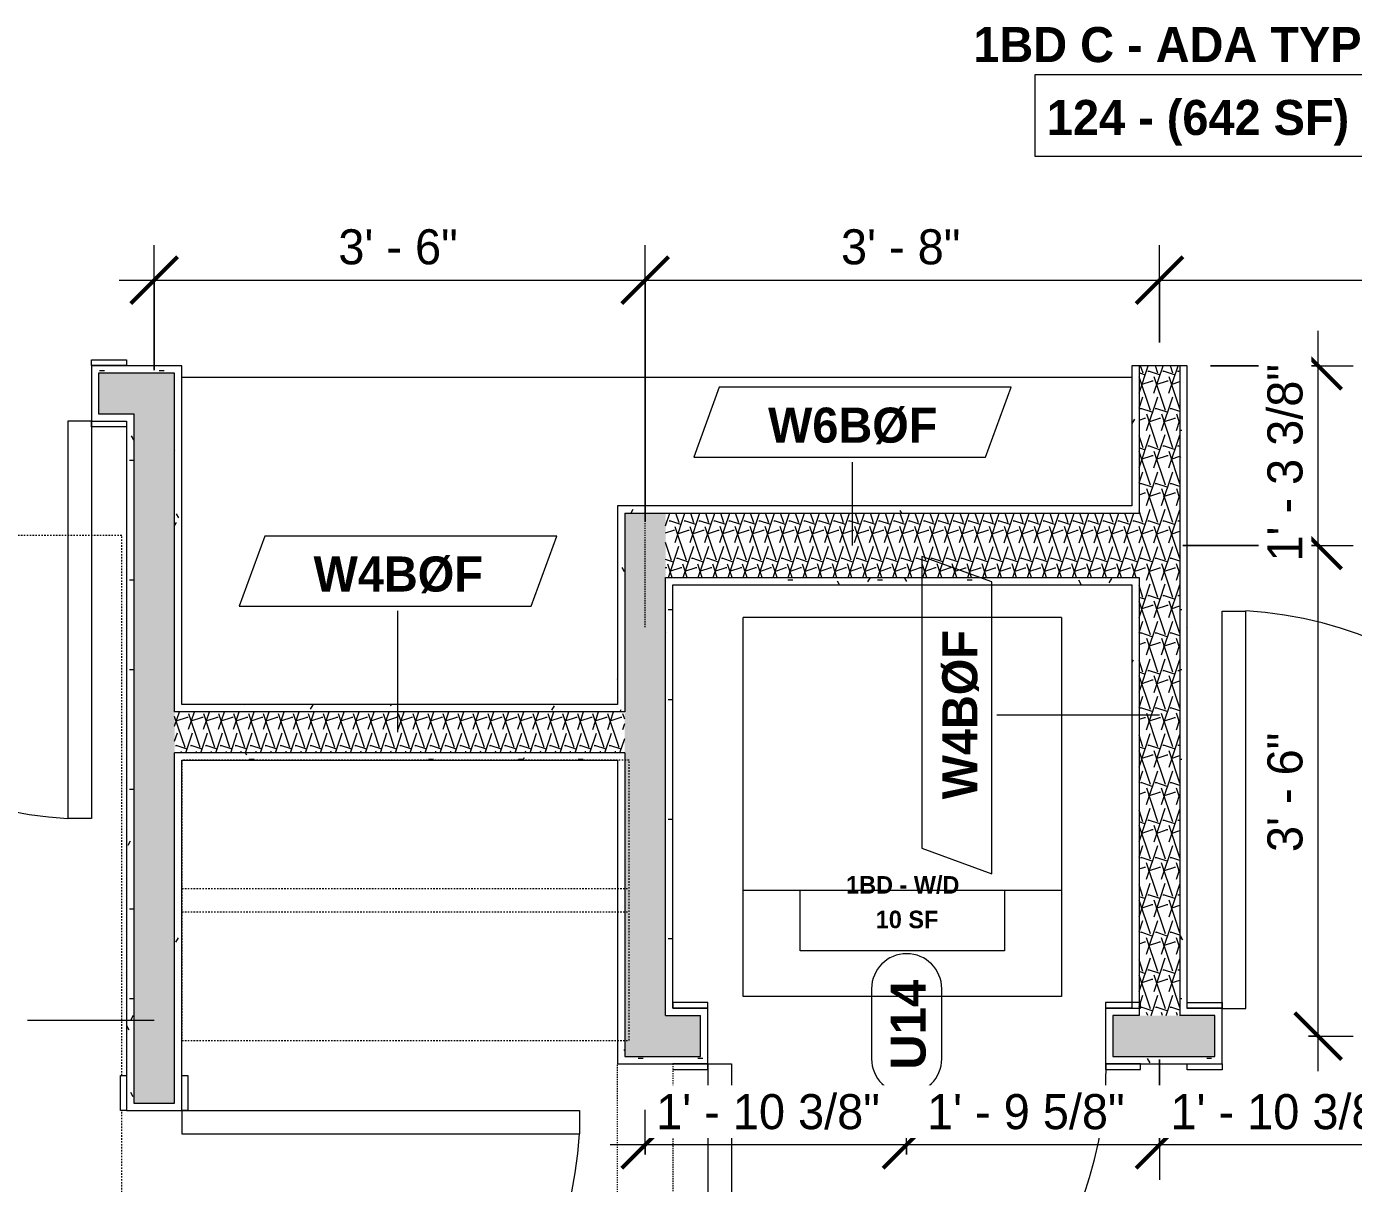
# Model space of a CAD drawing. Header units: inches. Extents: x -4058 to -1781, y 9814 to 12289.
# Drawn here: x -3669.6 to -3556.1, y 10902.6 to 11001.6 of the extents above; entities that cross this region are included whole.
import ezdxf

# ---------------------------------------------------------------- set-up
doc = ezdxf.new("R2010")
doc.units = ezdxf.units.IN
doc.header["$MEASUREMENT"] = 0
for name, pattern in [('Dash', [0.25, 0.125, -0.125]), ('Dash 3_32_', [0.1875, 0.09375, -0.09375]), ('Overhead', [0.15625, 0.09375, -0.0625])]:
    doc.linetypes.add(name, pattern=pattern)
for name, color, linetype, lineweight in [('A-ANNO-DIMS', 211, 'Continuous', 9), ('A-ANNO-DIMS-32', 211, 'Continuous', 9), ('A-AREA-IDEN', 2, 'Continuous', 9), ('A-DETL-1', 90, 'Dash 3_32_', 9), ('A-DETL-GENF', 92, 'Overhead', 9), ('A-DETL-MEDM-1', 33, 'Continuous', 9), ('A-DOOR-2', 31, 'Continuous', 9), ('A-DOOR-FRAM', 31, 'Continuous', 9), ('A-DOOR-IDEN', 31, 'Continuous', 9), ('A-WALL-2', 113, 'Continuous', 9), ('A-WALL-IDEN', 211, 'Continuous', 9), ('A-WALL-PATT-1', 9, 'Continuous', 9), ('I-FURN', 30, 'Continuous', 9), ('I-FURN-HDLN', 30, 'Dash', 9), ('P-SANR-FIXT', 6, 'Continuous', 9), ('Q-CASE', 31, 'Continuous', 9), ('Q-CASE-HDLN', 31, 'Dash', 9)]:
    doc.layers.add(name, color=color, linetype=linetype, lineweight=lineweight)
doc.styles.add('Arial_B', font='arialbd.ttf', dxfattribs={"height": 3})
doc.styles.add('Century Gothic', font='ufonts.com_century-gothic.ttf', dxfattribs={"height": 3})
doc.styles.add('Century Gothic_B', font='GOTHICB.TTF', dxfattribs={"height": 3})
doc.styles.add('Century Gothic_B_1', font='GOTHICB.TTF', dxfattribs={"height": 1.5})
doc.dimstyles.new('THE_DIMENSION_STRING', dxfattribs={"dimscale": 12, "dimtxt": 3.132505, "dimasz": 0.333333, "dimexe": 0.25, "dimexo": 0.166667, "dimgap": 0.041667, "dimtad": 1, "dimdec": 4, "dimrnd": 0.0625, "dimzin": 3, "dimdsep": 46, "dimlunit": 4, "dimtxsty": 'Century Gothic', "dimblk1": 'OBLIQUE', "dimblk2": 'OBLIQUE', "dimsah": 1, "dimcen": 0.09, "dimdle": 0.25, "dimazin": 0, "dimtfac": 1, "dimtdec": 4, "dimtix": 1, "dimtmove": 0, "dimatfit": 3, "dimfxl": 1, "dimtvp": 1, "dimtfill": 1, "dimfrac": 2, "dimtolj": 1, "dimtzin": 0, "dimarcsym": 2})
doc.dimstyles.new('THE_DIMENSION_STRING_2', dxfattribs={"dimscale": 12, "dimtxt": 3.132505, "dimasz": 0.333333, "dimexe": 0.25, "dimexo": 0.166667, "dimgap": 0.041667, "dimtad": 1, "dimdec": 4, "dimrnd": 0.0625, "dimzin": 3, "dimdsep": 46, "dimlunit": 4, "dimtxsty": 'Century Gothic', "dimblk1": 'OBLIQUE', "dimblk2": 'OBLIQUE', "dimsah": 1, "dimcen": 0.09, "dimdle": 0.25, "dimazin": 0, "dimtfac": 1, "dimtdec": 4, "dimtix": 1, "dimtmove": 0, "dimatfit": 3, "dimfxl": 1, "dimtvp": 1, "dimtfill": 1, "dimfrac": 2, "dimtolj": 1, "dimtzin": 0, "dimarcsym": 2})
doc.dimstyles.new('THE_DIMENSION_STRING_3', dxfattribs={"dimscale": 12, "dimtxt": 3.132505, "dimasz": 0.333333, "dimexe": 0.25, "dimexo": 0.166667, "dimgap": 0.041667, "dimtad": 1, "dimdec": 4, "dimrnd": 0.0625, "dimzin": 3, "dimdsep": 46, "dimlunit": 4, "dimtxsty": 'Century Gothic', "dimblk1": 'OBLIQUE', "dimblk2": 'OBLIQUE', "dimsah": 1, "dimcen": 0.09, "dimdle": 0.25, "dimazin": 0, "dimtfac": 1, "dimtdec": 4, "dimtix": 1, "dimtmove": 0, "dimatfit": 3, "dimfxl": 1, "dimtvp": 1, "dimtfill": 1, "dimfrac": 2, "dimtolj": 1, "dimtzin": 0, "dimarcsym": 2})
doc.dimstyles.new('THE_DIMENSION_STRING_6', dxfattribs={"dimscale": 12, "dimtxt": 3.132505, "dimasz": 0.333333, "dimexe": 0.25, "dimexo": 0.166667, "dimgap": 0.041667, "dimtad": 1, "dimdec": 4, "dimrnd": 0.0625, "dimzin": 3, "dimdsep": 46, "dimlunit": 4, "dimtxsty": 'Century Gothic', "dimblk1": 'OBLIQUE', "dimblk2": 'OBLIQUE', "dimsah": 1, "dimcen": 0.09, "dimdle": 0.25, "dimazin": 0, "dimtfac": 1, "dimtdec": 4, "dimtix": 1, "dimtmove": 0, "dimatfit": 3, "dimfxl": 1, "dimtvp": 1, "dimtfill": 1, "dimfrac": 2, "dimtolj": 1, "dimtzin": 0, "dimarcsym": 2})
pattern_1 = [(0, (0, 0), (10.24, 2.56), [0.422, -7.258, 0.422, -7.258, -40.96]), (0, (0, 0), (10.24, 2.56), [-15.36, 0.422, -14.938, 0.422, -7.258, -17.92]), (0, (0, 0), (10.24, 2.56), [-38.4, 0.422, -4.698, 0.422, -12.378]), (120, (3.84, 1.28), (-7.33702503, 7.58810013), [0.422, -7.258, 0.422, -7.258, -40.96]), (120, (3.84, 1.28), (-7.33702503, 7.58810013), [-15.36, 0.422, -14.938, 0.422, -7.258, -17.92]), (120, (3.84, 1.28), (-7.33702503, 7.58810013), [-38.4, 0.422, -4.698, 0.422, -12.378]), (240, (5.12, 6.4), (-2.90297497, -10.14810013), [0.422, -7.258, 0.422, -7.258, -40.96]), (240, (5.12, 6.4), (-2.90297497, -10.14810013), [-15.36, 0.422, -14.938, 0.422, -7.258, -17.92]), (240, (5.12, 6.4), (-2.90297497, -10.14810013), [-38.4, 0.422, -4.698, 0.422, -12.378])]
pattern_2 = [(161.57, (0.16, 0.16), (-1.279773737, -0.000426766), [0, -9.107, 1.011, 0]), (18.43, (-0.16, 0.16), (-1.279773737, 0.000426766), [0, -9.107, 1.011, 0]), (108.43, (0.16, 0.16), (0.639452382, -3.199964008), [3.035, -7.083]), (71.57, (-0.16, 0.16), (0.639452382, 3.199964008), [3.035, -7.083])]

# ---------------------------------------------------------------- blocks, each defined once
blk = doc.blocks.new('SWING - SINGLE - FLUSH - SWING - FLUSH - 2-10 x 6-8 - PRIVACY-3983846-UNIT PLANS - 1ST FLOOR')
at = {"layer": 'A-DOOR-2'}
for p, q in [((15, -2.37), (15, -36.38)), ((17, -2.37), (15, -2.37)), ((17, -2.37), (17, -36.38)), ((17, -36.38), (15, -36.38))]:
    blk.add_line(p, q, dxfattribs=at)
blk.add_arc((17, -2.37), 34.07, 180, 266.6343, dxfattribs=at)
at = {"layer": 'A-DOOR-FRAM'}
for p, q in [((-20, 2.38), (-20, 2.88)), ((-20, 2.88), (-17, 2.88)), ((-17, 2.38), (-20, 2.38)), ((-17, 2.88), (-17, 2.38)), ((17, 2.38), (17, 2.88)), ((17, 2.88), (20, 2.88)), ((20, 2.38), (17, 2.38)), ((20, 2.88), (20, 2.38)), ((-20, -2.37), (-17, -2.37)), ((-20, -2.87), (-20, -2.37)), ((-17, -2.87), (-20, -2.87)), ((-17, -2.37), (-17, -2.87)), ((17, -2.37), (20, -2.37)), ((17, -2.87), (17, -2.37)), ((20, -2.87), (17, -2.87)), ((20, -2.37), (20, -2.87))]:
    blk.add_line(p, q, dxfattribs=at)
blk = doc.blocks.new('SWING - SINGLE - FLUSH - SWING - FLUSH - 2-10 x 6-8 - PRIVACY-V52-UNIT PLANS - 1ST FLOOR')
at = {"layer": 'A-DOOR-2'}
for p, q in [((15, -2.37), (15, -36.38)), ((17, -2.37), (15, -2.37)), ((17, -2.37), (17, -36.38)), ((17, -36.38), (15, -36.38))]:
    blk.add_line(p, q, dxfattribs=at)
blk.add_arc((17, -2.37), 34.07, 180, 266.6343, dxfattribs=at)
at = {"layer": 'A-DOOR-FRAM'}
for p, q in [((-20, 2.38), (-20, 2.88)), ((-20, 2.88), (-17, 2.88)), ((-17, 2.38), (-20, 2.38)), ((-17, 2.88), (-17, 2.38)), ((17, 2.38), (17, 2.88)), ((17, 2.88), (20, 2.88)), ((20, 2.38), (17, 2.38)), ((20, 2.88), (20, 2.38)), ((-20, -2.37), (-17, -2.37)), ((-20, -2.87), (-20, -2.37)), ((-17, -2.87), (-20, -2.87)), ((-17, -2.37), (-17, -2.87)), ((17, -2.37), (20, -2.37)), ((17, -2.87), (17, -2.37)), ((20, -2.87), (17, -2.87)), ((20, -2.37), (20, -2.87))]:
    blk.add_line(p, q, dxfattribs=at)
blk = doc.blocks.new('Bed-Standard - King 78_ x 80_-V106-UNIT PLANS - 1ST FLOOR')
at = {"layer": 'I-FURN-HDLN'}
for p, q in [((-64.31, 5.42), (-64.31, -28.58)), ((-64.31, -31.58), (-64.31, -77.8)), ((-64.31, -77.8), (73.69, -77.8))]:
    blk.add_line(p, q, dxfattribs=at)
blk = doc.blocks.new('Stacked Washer and Dryer - 26_x25_ - Private-1352637-UNIT PLANS - 1ST FLOOR')
at = {"layer": 'P-SANR-FIXT'}
for p, q in [((0, 13.625), (32.4375, 13.625)), ((0, 13.625), (0, -13.625)), ((23.34375, 13.625), (23.34375, -13.625)), ((32.4375, 13.625), (32.4375, -13.625)), ((23.34375, 8.75), (28.53125, 8.75)), ((28.53125, 8.75), (28.53125, -8.75)), ((28.53125, -8.75), (23.34375, -8.75)), ((32.4375, -13.625), (0, -13.625))]:
    blk.add_line(p, q, dxfattribs=at)
blk = doc.blocks.new('Door-Opening - CLEAR OPENING - 34_ x 80_-3928451-UNIT PLANS - 1ST FLOOR')
at = {"layer": 'A-DETL-GENF'}
for p, q in [((-17.32, 2.37), (16.68, 2.37)), ((16.68, -2.38), (-17.32, -2.38))]:
    blk.add_line(p, q, dxfattribs=at)
at = {"layer": 'A-DETL-MEDM-1'}
for p, q in [((-17.32, -2.38), (-17.32, 2.37)), ((16.68, 2.37), (16.68, -2.38))]:
    blk.add_line(p, q, dxfattribs=at)
blk = doc.blocks.new('SWING - SINGLE - FLUSH - SWING - FLUSH - 2-10 x 6-8 - PASSAGE-3983858-UNIT PLANS - 1ST FLOOR')
at = {"layer": 'A-DOOR-2'}
for p, q in [((15, 2.37), (15, 36.38)), ((17, 36.38), (15, 36.38)), ((17, 2.37), (17, 36.38)), ((17, 2.37), (15, 2.37))]:
    blk.add_line(p, q, dxfattribs=at)
blk.add_arc((17, 2.37), 34.07, 93.3657, 180, dxfattribs=at)
at = {"layer": 'A-DOOR-FRAM'}
for p, q in [((-17, 2.87), (-20, 2.87)), ((-20, 2.87), (-20, 2.37)), ((-20, 2.37), (-17, 2.37)), ((-17, 2.37), (-17, 2.87)), ((20, 2.87), (17, 2.87)), ((17, 2.87), (17, 2.37)), ((17, 2.37), (20, 2.37)), ((-17, -2.38), (-20, -2.38)), ((-20, -2.38), (-20, -2.88)), ((-20, -2.88), (-17, -2.88)), ((-17, -2.88), (-17, -2.38)), ((20, -2.38), (17, -2.38)), ((17, -2.38), (17, -2.88)), ((17, -2.88), (20, -2.88)), ((20, -2.88), (20, -2.38))]:
    blk.add_line(p, q, dxfattribs=at)
blk = doc.blocks.new('OD_CW_Closet - OD_CW_Closet-3835132-UNIT PLANS - 1ST FLOOR')
at = {"layer": 'Q-CASE-HDLN'}
for p, q in [((38.99, 24), (0.74, 24)), ((0.74, 24), (0.74, 0)), ((38.99, 0), (38.99, 24)), ((0.74, 13), (38.99, 13)), ((0.74, 11), (38.99, 11)), ((0.74, 0), (38.99, 0))]:
    blk.add_line(p, q, dxfattribs=at)
blk = doc.blocks.new('Casework 2 - Casework 1-3919703-UNIT PLANS - 1ST FLOOR')
at = {"layer": 'Q-CASE'}
blk.add_line((-3575.05, 10971.56), (-3656.3, 10971.56), dxfattribs=at)
blk = doc.blocks.new('DIMBLOCK105-UNIT PLANS - 1ST FLOOR')
at = {"layer": 'A-ANNO-DIMS-32'}
for p, q in [((-3616.67, 10959.19), (-3616.67, 10982.89)), ((-3572.67, 10974.56), (-3572.67, 10982.89)), ((-3619.67, 10979.89), (-3572.67, 10979.89)), ((-3616.67, 10979.89), (-3616.67, 10959.19)), ((-3572.67, 10979.89), (-3572.67, 10974.56))]:
    blk.add_line(p, q, dxfattribs=at)
at = {"layer": 'A-ANNO-DIMS-32', "lineweight": 50}
for p, q in [((-3616.67, 10979.89), (-3614.67, 10981.89)), ((-3572.67, 10979.89), (-3570.67, 10981.89)), ((-3616.67, 10979.89), (-3618.67, 10977.89)), ((-3572.67, 10979.89), (-3574.67, 10977.89))]:
    blk.add_line(p, q, dxfattribs=at)
at = {"layer": 'A-ANNO-DIMS-32', "color": 0, "insert": (-3599.92, 10984.24), "char_height": 3, "width": 12.5897, "attachment_point": 1, "line_spacing_factor": 0.984502, "style": 'Century Gothic', "bg_fill": 3, "box_fill_scale": 1.25, "bg_fill_color": 256, "bg_fill_true_color": 13158600, "bg_fill_transparency": 0}
blk.add_mtext('3\' - 8"', dxfattribs=at)
blk = doc.blocks.new('_Oblique')
at = {"color": 0, "linetype": 'ByBlock', "lineweight": -2}
blk.add_line((-0.5, -0.5), (0.5, 0.5), dxfattribs=at)
blk = doc.blocks.new('DIMBLOCK106-UNIT PLANS - 1ST FLOOR')
at = {"layer": 'A-ANNO-DIMS-32'}
for p, q in [((-3572.67, 10974.56), (-3572.67, 10982.89)), ((-3519.67, 10963.69), (-3519.67, 10982.89)), ((-3572.67, 10979.89), (-3519.67, 10979.89)), ((-3572.67, 10979.89), (-3572.67, 10974.56)), ((-3519.67, 10979.89), (-3519.67, 10963.69))]:
    blk.add_line(p, q, dxfattribs=at)
at = {"layer": 'A-ANNO-DIMS-32', "lineweight": 50}
for p, q in [((-3572.67, 10979.89), (-3570.67, 10981.89)), ((-3519.67, 10979.89), (-3517.67, 10981.89)), ((-3572.67, 10979.89), (-3574.67, 10977.89)), ((-3519.67, 10979.89), (-3521.67, 10977.89))]:
    blk.add_line(p, q, dxfattribs=at)
at = {"layer": 'A-ANNO-DIMS-32', "color": 0, "insert": (-3551.42, 10984.24), "char_height": 3, "width": 12.5897, "attachment_point": 1, "line_spacing_factor": 0.984502, "style": 'Century Gothic', "bg_fill": 3, "box_fill_scale": 1.25, "bg_fill_color": 256, "bg_fill_true_color": 13158600, "bg_fill_transparency": 0}
blk.add_mtext('4\' - 5"', dxfattribs=at)
blk = doc.blocks.new('DIMBLOCK108-UNIT PLANS - 1ST FLOOR')
at = {"layer": 'A-ANNO-DIMS-32', "lineweight": 50}
for p, q in [((-3559.1, 10957.19), (-3561.1, 10959.19)), ((-3559.1, 10957.19), (-3557.1, 10955.19)), ((-3559.1, 10915.19), (-3561.1, 10917.19)), ((-3559.1, 10915.19), (-3557.1, 10913.19))]:
    blk.add_line(p, q, dxfattribs=at)
at = {"layer": 'A-ANNO-DIMS-32'}
for p, q in [((-3570.67, 10957.19), (-3556.1, 10957.19)), ((-3559.1, 10957.19), (-3570.67, 10957.19)), ((-3559.1, 10912.19), (-3559.1, 10957.19)), ((-3559.93, 10915.19), (-3556.1, 10915.19)), ((-3559.1, 10915.19), (-3559.93, 10915.19))]:
    blk.add_line(p, q, dxfattribs=at)
at = {"layer": 'A-ANNO-DIMS-32', "color": 0, "insert": (-3563.44, 10930.94), "char_height": 3, "width": 12.5897, "attachment_point": 1, "rotation": 90, "line_spacing_factor": 0.984502, "style": 'Century Gothic', "bg_fill": 3, "box_fill_scale": 1.25, "bg_fill_color": 256, "bg_fill_true_color": 13158600, "bg_fill_transparency": 0}
blk.add_mtext('3\' - 6"', dxfattribs=at)
blk = doc.blocks.new('DIMBLOCK109-UNIT PLANS - 1ST FLOOR')
at = {"layer": 'A-ANNO-DIMS-32'}
for p, q in [((-3559.1, 10957.19), (-3559.1, 10975.56)), ((-3568.3, 10972.56), (-3556.1, 10972.56)), ((-3559.1, 10972.56), (-3568.3, 10972.56)), ((-3570.67, 10957.19), (-3556.1, 10957.19)), ((-3559.1, 10957.19), (-3570.67, 10957.19))]:
    blk.add_line(p, q, dxfattribs=at)
at = {"layer": 'A-ANNO-DIMS-32', "lineweight": 50}
for p, q in [((-3559.1, 10972.56), (-3561.1, 10974.56)), ((-3559.1, 10972.56), (-3557.1, 10970.56)), ((-3559.1, 10957.19), (-3561.1, 10959.19)), ((-3559.1, 10957.19), (-3557.1, 10955.19))]:
    blk.add_line(p, q, dxfattribs=at)
at = {"layer": 'A-ANNO-DIMS-32', "color": 0, "insert": (-3563.44, 10955.8), "char_height": 3, "width": 21.7784, "attachment_point": 1, "rotation": 90, "line_spacing_factor": 0.984502, "style": 'Century Gothic', "bg_fill": 3, "box_fill_scale": 1.25, "bg_fill_color": 256, "bg_fill_true_color": 13158600, "bg_fill_transparency": 0}
blk.add_mtext('1\' - 3 3/8"', dxfattribs=at)
blk = doc.blocks.new('Wall Tag - Arch Wall-3956453-UNIT PLANS - 1ST FLOOR')
at = {"layer": 'A-WALL-IDEN'}
for p, q in [((-0.3561, 0.0937), (-0.4244, -0.0937)), ((0.4244, 0.0937), (-0.3561, 0.0937)), ((0.3561, -0.0937), (0.4244, 0.0937)), ((-0.4244, -0.0937), (0.3561, -0.0937))]:
    blk.add_line(p, q, dxfattribs=at)
blk = doc.blocks.new('Door Tag - Type Mark-2601225-UNIT PLANS - 1ST FLOOR')
at = {"layer": 'A-DOOR-IDEN'}
for p, q in [((0.09375, 0.09375), (-0.09375, 0.09375)), ((-0.09375, -0.09375), (0.09375, -0.09375))]:
    blk.add_line(p, q, dxfattribs=at)
for centre, start, end in [((-0.09375, 0), 90, 270), ((0.09375, 0), 270, 90)]:
    blk.add_arc(centre, 0.09375, start, end, dxfattribs=at)
blk = doc.blocks.new('DIMBLOCK439-UNIT PLANS - 1ST FLOOR')
at = {"layer": 'A-ANNO-DIMS-32'}
for p, q in [((-3572.67, 10913.19), (-3572.67, 10902.88)), ((-3572.67, 10905.88), (-3572.67, 10913.19)), ((-3550.3, 10910.31), (-3550.3, 10902.88)), ((-3550.3, 10905.88), (-3550.3, 10910.31)), ((-3550.3, 10905.88), (-3572.67, 10905.88))]:
    blk.add_line(p, q, dxfattribs=at)
at = {"layer": 'A-ANNO-DIMS-32', "lineweight": 50}
for p, q in [((-3572.67, 10905.88), (-3570.67, 10907.88)), ((-3550.3, 10905.88), (-3548.3, 10907.88)), ((-3572.67, 10905.88), (-3574.67, 10903.88)), ((-3550.3, 10905.88), (-3552.3, 10903.88))]:
    blk.add_line(p, q, dxfattribs=at)
at = {"layer": 'A-ANNO-DIMS-32', "color": 0, "insert": (-3571.73, 10910.22), "char_height": 3, "width": 24.5827, "attachment_point": 1, "line_spacing_factor": 0.984502, "style": 'Century Gothic', "bg_fill": 3, "box_fill_scale": 1.25, "bg_fill_color": 256, "bg_fill_true_color": 13158600, "bg_fill_transparency": 0}
blk.add_mtext('1\' - 10 3/8"', dxfattribs=at)
blk = doc.blocks.new('DIMBLOCK440-UNIT PLANS - 1ST FLOOR')
at = {"layer": 'A-ANNO-DIMS-32'}
for p, q in [((-3572.67, 10913.19), (-3572.67, 10902.88)), ((-3572.67, 10905.88), (-3572.67, 10913.19)), ((-3594.3, 10905.05), (-3594.3, 10908.88)), ((-3572.67, 10905.88), (-3594.3, 10905.88)), ((-3594.3, 10905.88), (-3594.3, 10905.05))]:
    blk.add_line(p, q, dxfattribs=at)
at = {"layer": 'A-ANNO-DIMS-32', "lineweight": 50}
for p, q in [((-3594.3, 10905.88), (-3592.3, 10907.88)), ((-3572.67, 10905.88), (-3570.67, 10907.88)), ((-3594.3, 10905.88), (-3596.3, 10903.88)), ((-3572.67, 10905.88), (-3574.67, 10903.88))]:
    blk.add_line(p, q, dxfattribs=at)
at = {"layer": 'A-ANNO-DIMS-32', "color": 0, "insert": (-3592.56, 10910.22), "char_height": 3, "width": 21.7784, "attachment_point": 1, "line_spacing_factor": 0.984502, "style": 'Century Gothic', "bg_fill": 3, "box_fill_scale": 1.25, "bg_fill_color": 256, "bg_fill_true_color": 13158600, "bg_fill_transparency": 0}
blk.add_mtext('1\' - 9 5/8"', dxfattribs=at)
blk = doc.blocks.new('DIMBLOCK441-UNIT PLANS - 1ST FLOOR')
at = {"layer": 'A-ANNO-DIMS-32'}
for p, q in [((-3616.67, 10905.05), (-3616.67, 10908.88)), ((-3594.3, 10905.05), (-3594.3, 10908.88)), ((-3594.3, 10905.88), (-3619.67, 10905.88)), ((-3616.67, 10905.88), (-3616.67, 10905.05)), ((-3594.3, 10905.88), (-3594.3, 10905.05))]:
    blk.add_line(p, q, dxfattribs=at)
at = {"layer": 'A-ANNO-DIMS-32', "lineweight": 50}
for p, q in [((-3616.67, 10905.88), (-3614.67, 10907.88)), ((-3594.3, 10905.88), (-3592.3, 10907.88)), ((-3616.67, 10905.88), (-3618.67, 10903.88)), ((-3594.3, 10905.88), (-3596.3, 10903.88))]:
    blk.add_line(p, q, dxfattribs=at)
at = {"layer": 'A-ANNO-DIMS-32', "color": 0, "insert": (-3615.73, 10910.22), "char_height": 3, "width": 24.5827, "attachment_point": 1, "line_spacing_factor": 0.984502, "style": 'Century Gothic', "bg_fill": 3, "box_fill_scale": 1.25, "bg_fill_color": 256, "bg_fill_true_color": 13158600, "bg_fill_transparency": 0}
blk.add_mtext('1\' - 10 3/8"', dxfattribs=at)
blk = doc.blocks.new('DIMBLOCK763-UNIT PLANS - 1ST FLOOR')
at = {"layer": 'A-ANNO-DIMS-32'}
for p, q in [((-3823.82, 10904.5), (-3823.82, 10869.5)), ((-3823.82, 10872.5), (-3823.82, 10904.5)), ((-3658.67, 10873.33), (-3658.67, 10869.5)), ((-3658.67, 10872.5), (-3658.67, 10873.33)), ((-3826.82, 10872.5), (-3655.67, 10872.5))]:
    blk.add_line(p, q, dxfattribs=at)
at = {"layer": 'A-ANNO-DIMS-32', "lineweight": 50}
for p, q in [((-3823.82, 10872.5), (-3821.82, 10874.5)), ((-3658.67, 10872.5), (-3656.67, 10874.5)), ((-3823.82, 10872.5), (-3825.82, 10870.5)), ((-3658.67, 10872.5), (-3660.67, 10870.5))]:
    blk.add_line(p, q, dxfattribs=at)
at = {"layer": 'A-ANNO-DIMS-32', "color": 0, "insert": (-3751.49, 10876.84), "char_height": 3, "width": 24.5827, "attachment_point": 1, "line_spacing_factor": 0.984502, "style": 'Century Gothic', "bg_fill": 3, "box_fill_scale": 1.25, "bg_fill_color": 256, "bg_fill_true_color": 13158600, "bg_fill_transparency": 0}
blk.add_mtext('13\' - 9 1/8"', dxfattribs=at)
blk = doc.blocks.new('DIMBLOCK1364-UNIT PLANS - 1ST FLOOR')
at = {"layer": 'A-ANNO-DIMS-32'}
for p, q in [((-3658.67, 10972.19), (-3658.67, 10982.89)), ((-3616.67, 10965.19), (-3616.67, 10982.89)), ((-3661.67, 10979.89), (-3613.67, 10979.89)), ((-3658.67, 10979.89), (-3658.67, 10972.19)), ((-3616.67, 10979.89), (-3616.67, 10965.19))]:
    blk.add_line(p, q, dxfattribs=at)
at = {"layer": 'A-ANNO-DIMS-32', "lineweight": 50}
for p, q in [((-3658.67, 10979.89), (-3656.67, 10981.89)), ((-3616.67, 10979.89), (-3614.67, 10981.89)), ((-3658.67, 10979.89), (-3660.67, 10977.89)), ((-3616.67, 10979.89), (-3618.67, 10977.89))]:
    blk.add_line(p, q, dxfattribs=at)
at = {"layer": 'A-ANNO-DIMS-32', "color": 0, "insert": (-3642.92, 10984.24), "char_height": 3, "width": 12.5897, "attachment_point": 1, "line_spacing_factor": 0.984502, "style": 'Century Gothic', "bg_fill": 3, "box_fill_scale": 1.25, "bg_fill_color": 256, "bg_fill_true_color": 13158600, "bg_fill_transparency": 0}
blk.add_mtext('3\' - 6"', dxfattribs=at)

msp = doc.modelspace()

# ---------------------------------------------------------------- hatches: boundary and pattern name
at = {"layer": 'A-WALL-PATT-1'}
h = msp.add_hatch(dxfattribs=at)
h.set_pattern_fill('FP_3', color=256, style=0, pattern_type=2)
h.set_pattern_definition(pattern_1)
h.paths.add_polyline_path([(-3698.67374, 10970.1894), (-3698.04874, 10970.1894), (-3698.04874, 10972.5644), (-3823.82374, 10972.5644), (-3823.82374, 10971.9394), (-3698.67374, 10971.9394)], flags=0)
h.paths.add_polyline_path([(-3663.42374, 10970.1894), (-3663.42374, 10971.9394), (-3656.29874, 10971.9394), (-3656.29874, 10972.5644), (-3664.04874, 10972.5644), (-3664.04874, 10970.1894)], flags=0)
h = msp.add_hatch(dxfattribs=at)
h.set_pattern_fill('FP_3', color=256, style=0, pattern_type=2)
h.set_pattern_definition(pattern_1)
h.paths.add_polyline_path([(-3575.04874, 10917.5644), (-3574.42374, 10917.5644), (-3574.42374, 10954.4394), (-3575.04874, 10954.4394), (-3575.04874, 10931.27418)], flags=0)
h.paths.add_polyline_path([(-3574.42374, 10959.9394), (-3574.42374, 10972.5644), (-3575.04874, 10972.5644), (-3575.04874, 10959.9394)], flags=0)
h = msp.add_hatch(dxfattribs=at)
h.set_pattern_fill('FP_4', color=256, style=0, pattern_type=2)
h.set_pattern_definition(pattern_2)
h.paths.add_polyline_path([(-3570.92374, 10916.9394), (-3570.92374, 10972.5644), (-3574.42374, 10972.5644), (-3574.42374, 10916.9394)], flags=0)
h = msp.add_hatch(dxfattribs=at)
h.set_pattern_fill('FP_3', color=256, style=0, pattern_type=2)
h.set_pattern_definition(pattern_1)
h.paths.add_polyline_path([(-3570.29874, 10917.5644), (-3570.29874, 10972.5644), (-3570.92374, 10972.5644), (-3570.92374, 10917.5644)], flags=0)
h = msp.add_hatch(dxfattribs=at)
h.set_pattern_fill('FP_4', color=256, style=0, pattern_type=2)
h.set_pattern_definition(pattern_2)
h.paths.add_polyline_path([(-3656.92374, 10968.4394), (-3656.92374, 10971.9394), (-3663.42374, 10971.9394), (-3663.42374, 10968.4394), (-3660.42374, 10968.4394)], flags=0)
h.paths.add_polyline_path([(-3698.67374, 10968.4394), (-3698.67374, 10971.9394), (-3823.82374, 10971.9394), (-3823.82374, 10968.4394), (-3735.02853, 10968.4394)], flags=0)
h = msp.add_hatch(dxfattribs=at)
h.set_pattern_fill('FP_3', color=256, style=0, pattern_type=2)
h.set_pattern_definition(pattern_1)
h.paths.add_polyline_path([(-3656.92374, 10842.6269), (-3656.29874, 10842.6269), (-3656.29874, 10874.8144), (-3658.67374, 10874.8144), (-3658.67374, 10874.1894), (-3656.92374, 10874.1894), (-3656.92374, 10856.44652)], flags=0)
h.paths.add_polyline_path([(-3658.67374, 10908.8144), (-3656.29874, 10908.8144), (-3656.29874, 10939.4394), (-3656.92374, 10939.4394), (-3656.92374, 10909.4394), (-3658.67374, 10909.4394)], flags=0)
h.paths.add_polyline_path([(-3656.29874, 10942.9394), (-3656.29874, 10971.9394), (-3656.92374, 10971.9394), (-3656.92374, 10942.9394)], flags=0)
h = msp.add_hatch(dxfattribs=at)
h.set_pattern_fill('FP_3', color=256, style=0, pattern_type=2)
h.set_pattern_definition(pattern_1)
h.paths.add_polyline_path([(-3661.04874, 10967.8144), (-3660.42374, 10967.8144), (-3660.42374, 10968.4394), (-3663.42374, 10968.4394), (-3663.42374, 10970.1894), (-3664.04874, 10970.1894), (-3664.04874, 10967.8144)], flags=0)
h.paths.add_polyline_path([(-3698.04874, 10967.8144), (-3698.04874, 10970.1894), (-3698.67374, 10970.1894), (-3698.67374, 10968.4394), (-3823.82374, 10968.4394), (-3823.82374, 10967.8144), (-3735.02853, 10967.8144)], flags=0)
h = msp.add_hatch(dxfattribs=at)
h.set_pattern_fill('FP_4', color=256, style=0, pattern_type=2)
h.set_pattern_definition(pattern_2)
h.paths.add_polyline_path([(-3658.67374, 10842.6269), (-3656.92374, 10842.6269), (-3656.92374, 10874.1894), (-3660.42374, 10874.1894), (-3660.42374, 10842.6269)], flags=0)
h.paths.add_polyline_path([(-3658.67374, 10909.4394), (-3656.92374, 10909.4394), (-3656.92374, 10968.4394), (-3660.42374, 10968.4394), (-3660.42374, 10909.4394)], flags=0)
h = msp.add_hatch(dxfattribs=at)
h.set_pattern_fill('FP_3', color=256, style=0, pattern_type=2)
h.set_pattern_definition(pattern_1)
h.paths.add_polyline_path([(-3660.42374, 10842.6269), (-3660.42374, 10874.1894), (-3658.67374, 10874.1894), (-3658.67374, 10874.8144), (-3661.04874, 10874.8144), (-3661.04874, 10842.6269)], flags=0)
h.paths.add_polyline_path([(-3658.67374, 10908.8144), (-3658.67374, 10909.4394), (-3660.42374, 10909.4394), (-3660.42374, 10967.8144), (-3661.04874, 10967.8144), (-3661.04874, 10908.8144)], flags=0)
h = msp.add_hatch(dxfattribs=at)
h.set_pattern_fill('FP_3', color=256, style=0, pattern_type=2)
h.set_pattern_definition(pattern_1)
h.paths.add_polyline_path([(-3618.42374, 10842.6269), (-3618.42374, 10878.1894), (-3616.67374, 10878.1894), (-3616.67374, 10878.8144), (-3619.04874, 10878.8144), (-3619.04874, 10842.6269)], flags=0)
h.paths.add_polyline_path([(-3616.67374, 10912.8144), (-3616.67374, 10913.4394), (-3618.42374, 10913.4394), (-3618.42374, 10939.4394), (-3619.04874, 10939.4394), (-3619.04874, 10912.8144)], flags=0)
h.paths.add_polyline_path([(-3618.42374, 10942.9394), (-3618.42374, 10960.5644), (-3619.04874, 10960.5644), (-3619.04874, 10942.9394)], flags=0)
h = msp.add_hatch(dxfattribs=at)
h.set_pattern_fill('FP_3', color=256, style=0, pattern_type=2)
h.set_pattern_definition(pattern_1)
h.paths.add_polyline_path([(-3575.04874, 10959.9394), (-3575.04874, 10960.5644), (-3618.42374, 10960.5644), (-3618.42374, 10959.9394), (-3597.77604, 10959.9394)], flags=0)
h = msp.add_hatch(dxfattribs=at)
h.set_pattern_fill('FP_4', color=256, style=0, pattern_type=2)
h.set_pattern_definition(pattern_2)
h.paths.add_polyline_path([(-3614.92374, 10842.6269), (-3614.92374, 10878.1894), (-3618.42374, 10878.1894), (-3618.42374, 10842.6269), (-3616.67374, 10842.6269)], flags=0)
h.paths.add_polyline_path([(-3614.92374, 10913.4394), (-3614.92374, 10959.9394), (-3618.42374, 10959.9394), (-3618.42374, 10913.4394), (-3616.67374, 10913.4394)], flags=0)
h = msp.add_hatch(dxfattribs=at)
h.set_pattern_fill('FP_4', color=256, style=0, pattern_type=2)
h.set_pattern_definition(pattern_2)
h.paths.add_polyline_path([(-3574.42374, 10954.4394), (-3574.42374, 10959.9394), (-3614.92374, 10959.9394), (-3614.92374, 10954.4394), (-3575.04874, 10954.4394)], flags=0)
h = msp.add_hatch(dxfattribs=at)
h.set_pattern_fill('FP_3', color=256, style=0, pattern_type=2)
h.set_pattern_definition(pattern_1)
h.paths.add_polyline_path([(-3614.92374, 10842.6269), (-3614.29874, 10842.6269), (-3614.29874, 10878.8144), (-3616.67374, 10878.8144), (-3616.67374, 10878.1894), (-3614.92374, 10878.1894), (-3614.92374, 10856.44652)], flags=0)
h.paths.add_polyline_path([(-3614.29874, 10912.8144), (-3614.29874, 10913.4394), (-3616.67374, 10913.4394), (-3616.67374, 10912.8144)], flags=0)
h.paths.add_polyline_path([(-3614.92374, 10916.9394), (-3614.29874, 10916.9394), (-3614.29874, 10954.4394), (-3614.92374, 10954.4394), (-3614.92374, 10931.27418)], flags=0)
h = msp.add_hatch(dxfattribs=at)
h.set_pattern_fill('FP_3', color=256, style=0, pattern_type=2)
h.set_pattern_definition(pattern_1)
h.paths.add_polyline_path([(-3575.04874, 10953.8144), (-3575.04874, 10954.4394), (-3614.29874, 10954.4394), (-3614.29874, 10953.8144), (-3597.77604, 10953.8144)], flags=0)
h = msp.add_hatch(dxfattribs=at)
h.set_pattern_fill('FP_4', color=256, style=0, pattern_type=2)
h.set_pattern_definition(pattern_2)
h.paths.add_polyline_path([(-3619.04874, 10939.4394), (-3618.42374, 10939.4394), (-3618.42374, 10942.9394), (-3656.92374, 10942.9394), (-3656.92374, 10939.4394), (-3632.08916, 10939.4394)], flags=0)
h = msp.add_hatch(dxfattribs=at)
h.set_pattern_fill('FP_3', color=256, style=0, pattern_type=2)
h.set_pattern_definition(pattern_1)
h.paths.add_polyline_path([(-3656.29874, 10942.9394), (-3619.04874, 10942.9394), (-3619.04874, 10943.5644), (-3656.29874, 10943.5644)], flags=0)
h = msp.add_hatch(dxfattribs=at)
h.set_pattern_fill('FP_3', color=256, style=0, pattern_type=2)
h.set_pattern_definition(pattern_1)
h.paths.add_polyline_path([(-3619.04874, 10938.8144), (-3619.04874, 10939.4394), (-3656.29874, 10939.4394), (-3656.29874, 10938.8144), (-3632.08916, 10938.8144)], flags=0)
h = msp.add_hatch(dxfattribs=at)
h.set_pattern_fill('FP_4', color=256, style=0, pattern_type=2)
h.set_pattern_definition(pattern_2)
h.paths.add_polyline_path([(-3614.29874, 10913.4394), (-3611.92374, 10913.4394), (-3611.92374, 10916.9394), (-3614.92374, 10916.9394), (-3614.92374, 10913.4394)], flags=0)
h.paths.add_polyline_path([(-3576.67374, 10913.4394), (-3567.92374, 10913.4394), (-3567.92374, 10916.9394), (-3576.67374, 10916.9394), (-3576.67374, 10915.1894)], flags=0)
h.paths.add_polyline_path([(-3532.67374, 10913.4394), (-3486.67374, 10913.4394), (-3486.67374, 10916.9394), (-3532.67374, 10916.9394), (-3532.67374, 10915.1894)], flags=0)
h = msp.add_hatch(dxfattribs=at)
h.set_pattern_fill('FP_3', color=256, style=0, pattern_type=2)
h.set_pattern_definition(pattern_1)
h.paths.add_polyline_path([(-3611.92374, 10915.1894), (-3611.29874, 10915.1894), (-3611.29874, 10917.5644), (-3614.29874, 10917.5644), (-3614.29874, 10916.9394), (-3611.92374, 10916.9394)], flags=0)
h.paths.add_polyline_path([(-3576.67374, 10915.1894), (-3576.67374, 10916.9394), (-3574.42374, 10916.9394), (-3574.42374, 10917.5644), (-3577.29874, 10917.5644), (-3577.29874, 10915.1894)], flags=0)
h.paths.add_polyline_path([(-3567.92374, 10915.1894), (-3567.29874, 10915.1894), (-3567.29874, 10917.5644), (-3570.92374, 10917.5644), (-3570.92374, 10916.9394), (-3567.92374, 10916.9394)], flags=0)
h.paths.add_polyline_path([(-3533.29874, 10915.1894), (-3532.67374, 10915.1894), (-3532.67374, 10916.9394), (-3521.42374, 10916.9394), (-3521.42374, 10917.5644), (-3533.29874, 10917.5644)], flags=0)
h.paths.add_polyline_path([(-3517.92374, 10916.9394), (-3486.67374, 10916.9394), (-3486.67374, 10917.5644), (-3517.92374, 10917.5644)], flags=0)
h = msp.add_hatch(dxfattribs=at)
h.set_pattern_fill('FP_3', color=256, style=0, pattern_type=2)
h.set_pattern_definition(pattern_1)
h.paths.add_polyline_path([(-3611.29874, 10912.8144), (-3611.29874, 10915.1894), (-3611.92374, 10915.1894), (-3611.92374, 10913.4394), (-3614.29874, 10913.4394), (-3614.29874, 10912.8144)], flags=0)
h.paths.add_polyline_path([(-3577.29874, 10912.8144), (-3567.29874, 10912.8144), (-3567.29874, 10915.1894), (-3567.92374, 10915.1894), (-3567.92374, 10913.4394), (-3576.67374, 10913.4394), (-3576.67374, 10915.1894), (-3577.29874, 10915.1894)], flags=0)
h.paths.add_polyline_path([(-3533.29874, 10912.8144), (-3486.67374, 10912.8144), (-3486.67374, 10913.4394), (-3532.67374, 10913.4394), (-3532.67374, 10915.1894), (-3533.29874, 10915.1894)], flags=0)

# ---------------------------------------------------------------- linework, layer by layer
at = {"layer": 'A-AREA-IDEN', "flags": 128}
msp.add_lwpolyline([(-3583.30579, 10997.47877), (-3554.05539, 10997.47877), (-3554.05539, 10990.47719), (-3583.30579, 10990.47719)], close=True, dxfattribs=at)
at = {"layer": 'A-DETL-1'}
msp.add_line((-3616.67374, 10950.1894), (-3616.67374, 10963.1894), dxfattribs=at)
at = {"layer": 'A-WALL-2'}
for p, q in [((-3656.29874, 10972.5644), (-3664.04874, 10972.5644)), ((-3664.04874, 10972.5644), (-3664.04874, 10967.8144)), ((-3656.29874, 10943.5644), (-3656.29874, 10972.5644)), ((-3570.29874, 10972.5644), (-3575.04874, 10972.5644)), ((-3575.04874, 10972.5644), (-3575.04874, 10960.5644)), ((-3574.42374, 10972.5644), (-3574.42374, 10959.9394)), ((-3570.92374, 10972.5644), (-3570.92374, 10916.9394)), ((-3570.29874, 10917.5644), (-3570.29874, 10972.5644)), ((-3663.42374, 10971.9394), (-3663.42374, 10968.4394)), ((-3656.92374, 10971.9394), (-3663.42374, 10971.9394)), ((-3656.92374, 10942.9394), (-3656.92374, 10971.9394)), ((-3663.42374, 10968.4394), (-3660.42374, 10968.4394)), ((-3660.42374, 10968.4394), (-3660.42374, 10909.4394)), ((-3664.04874, 10967.8144), (-3661.04874, 10967.8144)), ((-3661.04874, 10967.8144), (-3661.04874, 10908.8144)), ((-3619.04874, 10960.5644), (-3619.04874, 10943.5644)), ((-3575.04874, 10960.5644), (-3619.04874, 10960.5644)), ((-3618.42374, 10959.9394), (-3618.42374, 10942.9394)), ((-3618.42374, 10959.9394), (-3574.42374, 10959.9394)), ((-3614.92374, 10916.9394), (-3614.92374, 10954.4394)), ((-3614.92374, 10954.4394), (-3574.42374, 10954.4394)), ((-3574.42374, 10954.4394), (-3574.42374, 10916.9394)), ((-3614.29874, 10917.5644), (-3614.29874, 10953.8144)), ((-3614.29874, 10953.8144), (-3575.04874, 10953.8144)), ((-3575.04874, 10953.8144), (-3575.04874, 10917.5644)), ((-3618.42374, 10942.9394), (-3656.92374, 10942.9394)), ((-3619.04874, 10943.5644), (-3656.29874, 10943.5644)), ((-3656.92374, 10909.4394), (-3656.92374, 10939.4394)), ((-3618.42374, 10939.4394), (-3656.92374, 10939.4394)), ((-3656.29874, 10908.8144), (-3656.29874, 10938.8144)), ((-3656.29874, 10938.8144), (-3619.04874, 10938.8144)), ((-3619.04874, 10938.8144), (-3619.04874, 10912.8144)), ((-3618.42374, 10939.4394), (-3618.42374, 10913.4394)), ((-3614.92374, 10916.9394), (-3611.92374, 10916.9394)), ((-3611.29874, 10917.5644), (-3614.29874, 10917.5644)), ((-3611.92374, 10913.4394), (-3611.92374, 10916.9394)), ((-3611.29874, 10912.8144), (-3611.29874, 10917.5644)), ((-3575.04874, 10917.5644), (-3577.29874, 10917.5644)), ((-3577.29874, 10917.5644), (-3577.29874, 10912.8144)), ((-3576.67374, 10916.9394), (-3576.67374, 10913.4394)), ((-3574.42374, 10916.9394), (-3576.67374, 10916.9394)), ((-3567.92374, 10916.9394), (-3570.92374, 10916.9394)), ((-3567.29874, 10917.5644), (-3570.29874, 10917.5644)), ((-3567.92374, 10913.4394), (-3567.92374, 10916.9394)), ((-3567.29874, 10912.8144), (-3567.29874, 10917.5644)), ((-3618.42374, 10913.4394), (-3611.92374, 10913.4394)), ((-3576.67374, 10913.4394), (-3567.92374, 10913.4394)), ((-3614.29874, 10912.8144), (-3611.29874, 10912.8144)), ((-3577.29874, 10912.8144), (-3567.29874, 10912.8144)), ((-3660.42374, 10909.4394), (-3656.92374, 10909.4394)), ((-3661.04874, 10908.8144), (-3656.29874, 10908.8144))]:
    msp.add_line(p, q, dxfattribs=at)
at = {"layer": 'A-WALL-IDEN'}
for p, q in [((-3637.82191, 10941.1894), (-3637.82191, 10951.57005)), ((-3658.67374, 10916.51029), (-3669.51689, 10916.51029))]:
    msp.add_line(p, q, dxfattribs=at)

# ---------------------------------------------------------------- block references
at = {"layer": 'A-DOOR-2'}
msp.add_blockref('SWING - SINGLE - FLUSH - SWING - FLUSH - 2-10 x 6-8 - PRIVACY-3983846-UNIT PLANS - 1ST FLOOR', (-3681.04874, 10970.1894), dxfattribs=at)
for name, p, rotation in [('SWING - SINGLE - FLUSH - SWING - FLUSH - 2-10 x 6-8 - PRIVACY-3983846-UNIT PLANS - 1ST FLOOR', (-3550.29874, 10915.1894), 180), ('SWING - SINGLE - FLUSH - SWING - FLUSH - 2-10 x 6-8 - PASSAGE-3983858-UNIT PLANS - 1ST FLOOR', (-3594.29874, 10915.1894), 180), ('Door-Opening - CLEAR OPENING - 34_ x 80_-3928451-UNIT PLANS - 1ST FLOOR', (-3616.67374, 10896.13678), 89.99999999996076), ('SWING - SINGLE - FLUSH - SWING - FLUSH - 2-10 x 6-8 - PRIVACY-V52-UNIT PLANS - 1ST FLOOR', (-3658.67374, 10891.8144), 89.99999999999933)]:
    msp.add_blockref(name, p, dxfattribs=dict(at, rotation=rotation))
at = {"layer": 'A-DOOR-IDEN', "xscale": 31.99999999999999, "yscale": 31.99999999999999, "zscale": 31.99999999999999, "rotation": 89.99999999999991}
msp.add_blockref('Door Tag - Type Mark-2601225-UNIT PLANS - 1ST FLOOR', (-3594.29874, 10916.24092), dxfattribs=at)
at = {"layer": 'A-WALL-IDEN', "xscale": 31.99999999999999, "yscale": 31.99999999999999, "zscale": 31.99999999999999}
msp.add_blockref('Wall Tag - Arch Wall-3956453-UNIT PLANS - 1ST FLOOR', (-3637.82191, 10954.98806), dxfattribs=at)
at = {"layer": 'A-WALL-IDEN', "xscale": 31.99999999999999, "yscale": 31.99999999999999, "zscale": 31.99999999999999, "rotation": 89.99999999999991}
msp.add_blockref('Wall Tag - Arch Wall-3956453-UNIT PLANS - 1ST FLOOR', (-3590.00602, 10942.66617), dxfattribs=at)
at = {"layer": 'I-FURN', "rotation": 180}
msp.add_blockref('Bed-Standard - King 78_ x 80_-V106-UNIT PLANS - 1ST FLOOR', (-3725.76021, 10880.23918), dxfattribs=at)
at = {"layer": 'P-SANR-FIXT', "rotation": 269.9999999999535}
msp.add_blockref('Stacked Washer and Dryer - 26_x25_ - Private-1352637-UNIT PLANS - 1ST FLOOR', (-3594.67374, 10951.0019), dxfattribs=at)
at = {"layer": 'Q-CASE'}
for name, p in [('Casework 2 - Casework 1-3919703-UNIT PLANS - 1ST FLOOR', (0, 0)), ('OD_CW_Closet - OD_CW_Closet-3835132-UNIT PLANS - 1ST FLOOR', (-3657.03644, 10914.8144))]:
    msp.add_blockref(name, p, dxfattribs=at)

# ---------------------------------------------------------------- texts
at = {"layer": 'A-AREA-IDEN', "attachment_point": 1}
for s, insert, char_height, width, style in [('1BD C - ADA TYPE B', (-3588.5987, 11001.55004), 3, 48.177, 'Century Gothic_B'), ('124 - (642 SF)', (-3582.30579, 10995.3121), 3, 32.926, 'Century Gothic_B'), ('1BD - W/D', (-3599.48124, 10928.88174), 1.5, 11.918, 'Century Gothic_B_1'), ('10 SF', (-3596.94266, 10925.92004), 1.5, 5.757, 'Century Gothic_B_1')]:
    msp.add_mtext(s, dxfattribs=dict(at, insert=insert, char_height=char_height, width=width, style=style))
at = {"layer": 'A-DOOR-IDEN', "insert": (-3595.67859, 10912.30903), "char_height": 3, "width": 9.393, "attachment_point": 1, "rotation": 90, "style": 'Arial_B'}
msp.add_mtext('U14', dxfattribs=at)
at = {"layer": 'A-WALL-IDEN', "insert": (-3645.03783, 10956.2356), "char_height": 3, "width": 17.372, "attachment_point": 1, "style": 'Century Gothic_B'}
msp.add_mtext('W4BØF', dxfattribs=at)
at = {"layer": 'A-WALL-IDEN', "insert": (-3591.25356, 10935.45025), "char_height": 3, "width": 17.372, "attachment_point": 1, "rotation": 90, "style": 'Century Gothic_B'}
msp.add_mtext('W4BØF', dxfattribs=at)

# ---------------------------------------------------------------- next in the draw order: dimensions: what is measured, and where the dimension line sits
at = {"layer": 'A-ANNO-DIMS'}
for base, p1, p2, dimstyle, override, picture, middle in [((-3572.67374, 10979.89312), (-3616.67374, 10957.1894), (-3572.67374, 10972.5644), 'THE_DIMENSION_STRING', {"dimpost": '<>', "dimfxl": 46.608911}, 'DIMBLOCK105-UNIT PLANS - 1ST FLOOR', (-3594.67374, 10981.96858)), ((-3658.67374, 10872.49959), (-3823.82374, 10906.5019), (-3658.67374, 10875.32801), 'THE_DIMENSION_STRING_3', {"dimpost": '<>', "dimfxl": 168.066455}, 'DIMBLOCK763-UNIT PLANS - 1ST FLOOR', (-3741.24874, 10874.74126))]:
    dim = msp.add_linear_dim(base=base, p1=p1, p2=p2, dimstyle=dimstyle, override=override, dxfattribs=at)
    dim.commit()
    dim.dimension.update_dxf_attribs({"geometry": picture, "text_midpoint": middle})

# ---------------------------------------------------------------- next in the draw order: linework, layer by layer
at = {"layer": 'A-WALL-IDEN'}
msp.add_line((-3598.93954, 10957.1894), (-3598.93954, 10964.31059), dxfattribs=at)

# ---------------------------------------------------------------- next in the draw order: block references
at = {"layer": 'A-WALL-IDEN', "xscale": 31.99999999999999, "yscale": 31.99999999999999, "zscale": 31.99999999999999}
msp.add_blockref('Wall Tag - Arch Wall-3956453-UNIT PLANS - 1ST FLOOR', (-3598.93954, 10967.72861), dxfattribs=at)

# ---------------------------------------------------------------- next in the draw order: texts
at = {"layer": 'A-WALL-IDEN', "insert": (-3606.15546, 10968.97614), "char_height": 3, "width": 17.372, "attachment_point": 1, "style": 'Century Gothic_B'}
msp.add_mtext('W6BØF', dxfattribs=at)

# ---------------------------------------------------------------- next in the draw order: dimensions: what is measured, and where the dimension line sits
at = {"layer": 'A-ANNO-DIMS'}
for base, p1, p2, dimstyle, override, picture, middle in [((-3616.67374, 10979.89312), (-3658.67374, 10970.1894), (-3616.67374, 10963.1894), 'THE_DIMENSION_STRING_6', {"dimpost": '<>', "dimfxl": 42.579338}, 'DIMBLOCK1364-UNIT PLANS - 1ST FLOOR', (-3637.67374, 10981.96858)), ((-3519.67374, 10979.89312), (-3572.67374, 10972.5644), (-3519.67374, 10961.6894), 'THE_DIMENSION_STRING', {"dimpost": '<>', "dimfxl": 54.104211}, 'DIMBLOCK106-UNIT PLANS - 1ST FLOOR', (-3546.17374, 10981.96858))]:
    dim = msp.add_linear_dim(base=base, p1=p1, p2=p2, dimstyle=dimstyle, override=override, dxfattribs=at)
    dim.commit()
    dim.dimension.update_dxf_attribs({"geometry": picture, "text_midpoint": middle})
dim = msp.add_linear_dim(base=(-3559.09805, 10957.1894), p1=(-3561.92648, 10915.1894), p2=(-3572.67374, 10957.1894), angle=90, dimstyle='THE_DIMENSION_STRING', override={"dimpost": '<>', "dimfxl": 43.353242}, dxfattribs=at)
dim.commit()
dim.dimension.update_dxf_attribs({"geometry": 'DIMBLOCK108-UNIT PLANS - 1ST FLOOR', "text_midpoint": (-3561.17351, 10936.1894)})

# ---------------------------------------------------------------- next in the draw order: linework, layer by layer
at = {"layer": 'A-WALL-IDEN'}
msp.add_line((-3572.67374, 10942.66617), (-3586.58801, 10942.66617), dxfattribs=at)

# ---------------------------------------------------------------- next in the draw order: dimensions: what is measured, and where the dimension line sits
at = {"layer": 'A-ANNO-DIMS'}
dim = msp.add_linear_dim(base=(-3559.09805, 10972.5644), p1=(-3572.67374, 10957.1894), p2=(-3570.29874, 10972.5644), angle=90, dimstyle='THE_DIMENSION_STRING', override={"dimpost": '<>', "dimfxl": 15.557354}, dxfattribs=at)
dim.commit()
dim.dimension.update_dxf_attribs({"geometry": 'DIMBLOCK109-UNIT PLANS - 1ST FLOOR', "text_midpoint": (-3561.33972, 10964.8769)})
dim = msp.add_linear_dim(base=(-3572.67374, 10905.87962), p1=(-3550.29874, 10912.3144), p2=(-3572.67374, 10915.1894), dimstyle='THE_DIMENSION_STRING_2', override={"dimpost": '<>', "dimfxl": 22.558951}, dxfattribs=at)
dim.commit()
dim.dimension.update_dxf_attribs({"geometry": 'DIMBLOCK439-UNIT PLANS - 1ST FLOOR', "text_midpoint": (-3561.48624, 10908.12129)})

# ---------------------------------------------------------------- next in the draw order: dimensions: what is measured, and where the dimension line sits
dim = msp.add_linear_dim(base=(-3594.29874, 10905.87962), p1=(-3572.67374, 10915.1894), p2=(-3594.29874, 10903.05119), dimstyle='THE_DIMENSION_STRING_2', override={"dimpost": '<>', "dimfxl": 24.798721}, dxfattribs=at)
dim.commit()
dim.dimension.update_dxf_attribs({"geometry": 'DIMBLOCK440-UNIT PLANS - 1ST FLOOR', "text_midpoint": (-3583.48624, 10908.12129)})

# ---------------------------------------------------------------- next in the draw order: dimensions: what is measured, and where the dimension line sits
dim = msp.add_linear_dim(base=(-3616.67374, 10905.87962), p1=(-3594.29874, 10903.05119), p2=(-3616.67374, 10903.05119), dimstyle='THE_DIMENSION_STRING_2', override={"dimpost": '<>', "dimfxl": 22.375}, dxfattribs=at)
dim.commit()
dim.dimension.update_dxf_attribs({"geometry": 'DIMBLOCK441-UNIT PLANS - 1ST FLOOR', "text_midpoint": (-3605.48624, 10908.12129)})

doc.saveas('drawing.dxf')
